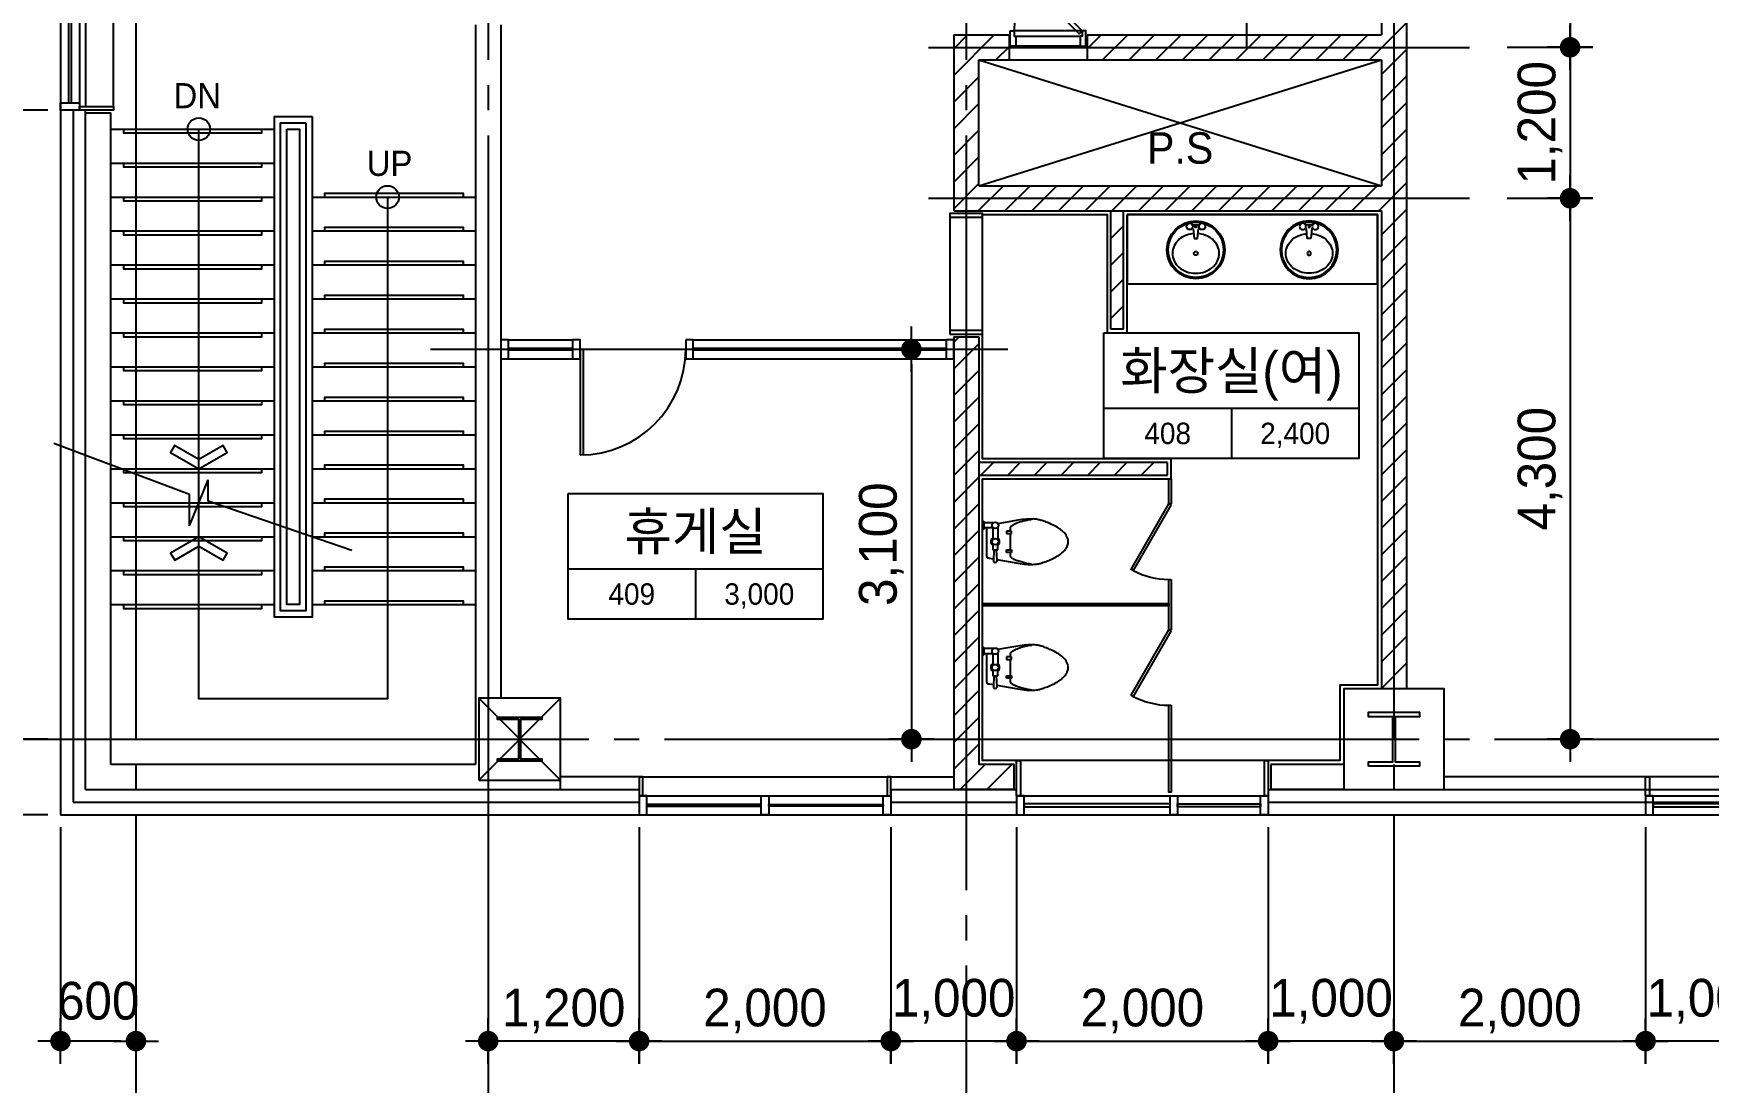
# Model space of a CAD drawing. Extents: x 14243673 to 14321835, y -1804798 to -1750552.
# Drawn here: x 14250859 to 14264173, y -1794278 to -1785939 of the extents above; entities that cross this region are included whole.
import ezdxf
from ezdxf.enums import TextEntityAlignment as Align

# ---------------------------------------------------------------- set-up
doc = ezdxf.new("R2010")
doc.units = 0
doc.header["$LTSCALE"] = 100
doc.header["$MEASUREMENT"] = 0
doc.header["$PDSIZE"] = -10
doc.linetypes.add('CEN', pattern=[66, 60, -2, 2, -2])
doc.layers.get('0').update_dxf_attribs({"linetype": 'CONTINUOUS'})
doc.layers.get('Defpoints').update_dxf_attribs({"linetype": 'CONTINUOUS'})
for name, color, linetype in [('0-내벽고정식', 7, 'CONTINUOUS'), ('8', 8, 'CONTINUOUS'), ('CEN', 1, 'CEN'), ('COL', 2, 'CONTINUOUS'), ('col2', 3, 'CONTINUOUS'), ('DIM', 7, 'CONTINUOUS'), ('EQP', 1, 'CONTINUOUS'), ('FIN', 5, 'CONTINUOUS'), ('HAT', 5, 'CONTINUOUS'), ('IN', 6, 'CONTINUOUS'), ('ST', 3, 'CONTINUOUS'), ('SYM', 7, 'CONTINUOUS'), ('TEXT', 2, 'CONTINUOUS'), ('TEXT1', 7, 'CONTINUOUS'), ('TITLE', 3, 'CONTINUOUS'), ('TO', 6, 'CONTINUOUS'), ('WALL', 2, 'CONTINUOUS'), ('WALL-1', 7, 'CONTINUOUS'), ('WALLBR', 3, 'CONTINUOUS'), ('WID', 4, 'CONTINUOUS'), ('WINE', 8, 'CONTINUOUS')]:
    doc.layers.add(name, color=color, linetype=linetype)
doc.styles.add('HY울를도M', font='HYWULM.TTF')
doc.styles.add('굴림', font='H2HDRM.TTF')
doc.dimstyles.new('DIM100', dxfattribs={"dimtxt": 300, "dimasz": 120, "dimexe": 1, "dimexo": 100, "dimgap": 60, "dimtad": 1, "dimdec": 4, "dimzin": 0, "dimdsep": 46, "dimlunit": 6, "dimtxsty": '굴림', "dimblk": 'DOTT', "dimcen": 0.09, "dimadec": 0, "dimazin": 0, "dimtfac": 1, "dimtdec": 4, "dimtofl": 0, "dimtmove": 2, "dimatfit": 2, "dimldrblk": 'DOTT', "dimfxl": 1, "dimtolj": 1, "dimtzin": 0, "dimarcsym": 0})
doc.dimstyles.new('DIM50', dxfattribs={"dimscale": 50, "dimtxt": 3, "dimasz": 1.2, "dimexe": 1, "dimexo": 1, "dimgap": 0.6, "dimtad": 1, "dimdec": 4, "dimzin": 0, "dimdsep": 46, "dimlunit": 6, "dimtxsty": '굴림', "dimblk": 'DOTT', "dimcen": 0.09, "dimadec": 0, "dimazin": 0, "dimtfac": 1, "dimtdec": 4, "dimtofl": 0, "dimtmove": 2, "dimatfit": 2, "dimldrblk": 'DOTT', "dimfxl": 1, "dimtolj": 1, "dimtzin": 0, "dimarcsym": 0})
pattern_1 = [(45, (1561426.7, -3035737.57), (-106.0660172, 106.0660172), [])]

# ---------------------------------------------------------------- blocks, each defined once
blk = doc.blocks.new('TT1')
at = {"layer": 'TEXT1'}
for p, q in [((-1013, -600), (1013, -600)), ((0, -600), (0, -1000))]:
    blk.add_line(p, q, dxfattribs=at)
blk.add_lwpolyline([(-1013, 0), (1013, 0), (1013, -1000), (-1013, -1000)], close=True, dxfattribs=at)
blk = doc.blocks.new('A$C6C934309')
at = {"layer": 'ST'}
for p, q in [((271.5, 860.5), (0, 1579.2)), ((436.3, 860.5), (193.1, 760.5)), ((436.3, 860.5), (271.5, 860.5)), ((305.9, 760.5), (193.1, 760.5)), ((567.6, 0), (305.9, 760.5))]:
    blk.add_line(p, q, dxfattribs=at)
blk = doc.blocks.new('aw-1000-300')
at = {"layer": 'WID', "color": 8}
for p, q in [((970, 300), (0, 300)), ((0, 150), (1000, 150)), ((0, 0), (1000, 0))]:
    blk.add_line(p, q, dxfattribs=at)
at = {"layer": 'WID'}
for points in [[(0, 300), (30, 300), (30, 150), (0, 150)], [(970, 300), (1000, 300), (1000, 150), (970, 150)], [(60, 150), (0, 150), (0, 0), (60, 0)], [(940, 150), (1000, 150), (1000, 0), (940, 0)], [(60, 63), (940, 63), (940, 87), (60, 87)]]:
    blk.add_lwpolyline(points, close=True, dxfattribs=at)
blk = doc.blocks.new('DOTT')
for p, q in [((0, 1.5), (0, -1.5)), ((-1.5, 0), (1.5, 0))]:
    blk.add_line(p, q)
at = {"color": 6, "const_width": 0.68}
blk.add_lwpolyline([(-0.34, 0, 1), (0.34, 0, 1)], format="xyb", close=True, dxfattribs=at)
blk = doc.blocks.new('*D75')
at = {"layer": 'Defpoints', "color": 0, "lineweight": -3, "ltscale": 3}
for p in [(14258673, -1792149), (14260673, -1792149), (14260673, -1793949)]:
    blk.add_point(p, dxfattribs=at)
at = {"layer": 'DIM', "color": 7, "lineweight": -2, "ltscale": 3}
for p, q in [((14258673, -1792249), (14258673, -1793950)), ((14260673, -1792249), (14260673, -1793950)), ((14258793, -1793949), (14260553, -1793949))]:
    blk.add_line(p, q, dxfattribs=at)
at = {"layer": 'DIM', "color": 7, "lineweight": -2, "ltscale": 3, "xscale": 120, "yscale": 120, "zscale": 120, "rotation": 180}
blk.add_blockref('DOTT', (14258673, -1793949), dxfattribs=at)
at = {"layer": 'DIM', "color": 7, "lineweight": -2, "ltscale": 3, "xscale": 120, "yscale": 120, "zscale": 120}
blk.add_blockref('DOTT', (14260673, -1793949), dxfattribs=at)
at = {"layer": 'DIM', "color": 3, "ltscale": 3, "insert": (14259673, -1793710), "char_height": 300, "attachment_point": 5, "style": '굴림'}
blk.add_mtext('\\A1;2,000', dxfattribs=at)
blk = doc.blocks.new('*D76')
at = {"layer": 'Defpoints', "color": 0, "lineweight": -3, "ltscale": 3}
for p in [(14251073, -1792149), (14251673, -1792149), (14251073, -1793949)]:
    blk.add_point(p, dxfattribs=at)
at = {"layer": 'DIM', "color": 7, "lineweight": -2, "ltscale": 3}
for p, q in [((14251073, -1792249), (14251073, -1793950)), ((14251673, -1792249), (14251673, -1793950)), ((14251553, -1793949), (14251193, -1793949))]:
    blk.add_line(p, q, dxfattribs=at)
at = {"layer": 'DIM', "color": 7, "lineweight": -2, "ltscale": 3, "xscale": 120, "yscale": 120, "zscale": 120, "rotation": 180}
blk.add_blockref('DOTT', (14251073, -1793949), dxfattribs=at)
at = {"layer": 'DIM', "color": 7, "lineweight": -2, "ltscale": 3, "xscale": 120, "yscale": 120, "zscale": 120}
blk.add_blockref('DOTT', (14251673, -1793949), dxfattribs=at)
at = {"layer": 'DIM', "color": 3, "ltscale": 3, "insert": (14251373, -1793630), "char_height": 300, "attachment_point": 5, "style": '굴림'}
blk.add_mtext('\\A1;600', dxfattribs=at)
blk = doc.blocks.new('*D77')
at = {"layer": 'Defpoints', "color": 0, "lineweight": -3, "ltscale": 3}
for p in [(14260673, -1792149), (14261673, -1792149), (14260673, -1793949)]:
    blk.add_point(p, dxfattribs=at)
at = {"layer": 'DIM', "color": 7, "lineweight": -2, "ltscale": 3}
for p, q in [((14260673, -1792249), (14260673, -1793950)), ((14261673, -1792249), (14261673, -1793950)), ((14261553, -1793949), (14260793, -1793949))]:
    blk.add_line(p, q, dxfattribs=at)
at = {"layer": 'DIM', "color": 7, "lineweight": -2, "ltscale": 3, "xscale": 120, "yscale": 120, "zscale": 120, "rotation": 180}
blk.add_blockref('DOTT', (14260673, -1793949), dxfattribs=at)
at = {"layer": 'DIM', "color": 7, "lineweight": -2, "ltscale": 3, "xscale": 120, "yscale": 120, "zscale": 120}
blk.add_blockref('DOTT', (14261673, -1793949), dxfattribs=at)
at = {"layer": 'DIM', "color": 3, "ltscale": 3, "insert": (14261173, -1793632), "char_height": 300, "attachment_point": 5, "style": '굴림'}
blk.add_mtext('\\A1;1,000', dxfattribs=at)
blk = doc.blocks.new('*D78')
at = {"layer": 'Defpoints', "color": 0, "lineweight": -3, "ltscale": 3}
for p in [(14255673, -1792149), (14257673, -1792149), (14257673, -1793949)]:
    blk.add_point(p, dxfattribs=at)
at = {"layer": 'DIM', "color": 7, "lineweight": -2, "ltscale": 3}
for p, q in [((14255673, -1792249), (14255673, -1793950)), ((14257673, -1792249), (14257673, -1793950)), ((14255793, -1793949), (14257553, -1793949))]:
    blk.add_line(p, q, dxfattribs=at)
at = {"layer": 'DIM', "color": 7, "lineweight": -2, "ltscale": 3, "xscale": 120, "yscale": 120, "zscale": 120, "rotation": 180}
blk.add_blockref('DOTT', (14255673, -1793949), dxfattribs=at)
at = {"layer": 'DIM', "color": 7, "lineweight": -2, "ltscale": 3, "xscale": 120, "yscale": 120, "zscale": 120}
blk.add_blockref('DOTT', (14257673, -1793949), dxfattribs=at)
at = {"layer": 'DIM', "color": 3, "ltscale": 3, "insert": (14256673, -1793710), "char_height": 300, "attachment_point": 5, "style": '굴림'}
blk.add_mtext('\\A1;2,000', dxfattribs=at)
blk = doc.blocks.new('*D79')
at = {"layer": 'Defpoints', "color": 0, "lineweight": -3, "ltscale": 3}
for p in [(14257673, -1792149), (14258673, -1792149), (14257673, -1793949)]:
    blk.add_point(p, dxfattribs=at)
at = {"layer": 'DIM', "color": 7, "lineweight": -2, "ltscale": 3}
for p, q in [((14257673, -1792249), (14257673, -1793950)), ((14258673, -1792249), (14258673, -1793950)), ((14258553, -1793949), (14257793, -1793949))]:
    blk.add_line(p, q, dxfattribs=at)
at = {"layer": 'DIM', "color": 7, "lineweight": -2, "ltscale": 3, "xscale": 120, "yscale": 120, "zscale": 120, "rotation": 180}
blk.add_blockref('DOTT', (14257673, -1793949), dxfattribs=at)
at = {"layer": 'DIM', "color": 7, "lineweight": -2, "ltscale": 3, "xscale": 120, "yscale": 120, "zscale": 120}
blk.add_blockref('DOTT', (14258673, -1793949), dxfattribs=at)
at = {"layer": 'DIM', "color": 3, "ltscale": 3, "insert": (14258173, -1793632), "char_height": 300, "attachment_point": 5, "style": '굴림'}
blk.add_mtext('\\A1;1,000', dxfattribs=at)
blk = doc.blocks.new('*D80')
at = {"layer": 'Defpoints', "color": 0, "lineweight": -3, "ltscale": 3}
for p in [(14254473, -1792149), (14255673, -1792149), (14254473, -1793949)]:
    blk.add_point(p, dxfattribs=at)
at = {"layer": 'DIM', "color": 7, "lineweight": -2, "ltscale": 3}
for p, q in [((14254473, -1792249), (14254473, -1793950)), ((14255673, -1792249), (14255673, -1793950)), ((14255553, -1793949), (14254593, -1793949))]:
    blk.add_line(p, q, dxfattribs=at)
at = {"layer": 'DIM', "color": 7, "lineweight": -2, "ltscale": 3, "xscale": 120, "yscale": 120, "zscale": 120, "rotation": 180}
blk.add_blockref('DOTT', (14254473, -1793949), dxfattribs=at)
at = {"layer": 'DIM', "color": 7, "lineweight": -2, "ltscale": 3, "xscale": 120, "yscale": 120, "zscale": 120}
blk.add_blockref('DOTT', (14255673, -1793949), dxfattribs=at)
at = {"layer": 'DIM', "color": 3, "ltscale": 3, "insert": (14255073, -1793710), "char_height": 300, "attachment_point": 5, "style": '굴림'}
blk.add_mtext('\\A1;1,200', dxfattribs=at)
blk = doc.blocks.new('*D85')
at = {"layer": 'Defpoints', "color": 0, "lineweight": -3, "ltscale": 3}
for p in [(14261673, -1792149), (14263673, -1792149), (14263673, -1793949)]:
    blk.add_point(p, dxfattribs=at)
at = {"layer": 'DIM', "color": 7, "lineweight": -2, "ltscale": 3}
for p, q in [((14261673, -1792249), (14261673, -1793950)), ((14263673, -1792249), (14263673, -1793950)), ((14261793, -1793949), (14263553, -1793949))]:
    blk.add_line(p, q, dxfattribs=at)
at = {"layer": 'DIM', "color": 7, "lineweight": -2, "ltscale": 3, "xscale": 120, "yscale": 120, "zscale": 120, "rotation": 180}
blk.add_blockref('DOTT', (14261673, -1793949), dxfattribs=at)
at = {"layer": 'DIM', "color": 7, "lineweight": -2, "ltscale": 3, "xscale": 120, "yscale": 120, "zscale": 120}
blk.add_blockref('DOTT', (14263673, -1793949), dxfattribs=at)
at = {"layer": 'DIM', "color": 3, "ltscale": 3, "insert": (14262673, -1793710), "char_height": 300, "attachment_point": 5, "style": '굴림'}
blk.add_mtext('\\A1;2,000', dxfattribs=at)
blk = doc.blocks.new('*D86')
at = {"layer": 'Defpoints', "color": 0, "lineweight": -3, "ltscale": 3}
for p in [(14263673, -1792149), (14264673, -1792149), (14263673, -1793949)]:
    blk.add_point(p, dxfattribs=at)
at = {"layer": 'DIM', "color": 7, "lineweight": -2, "ltscale": 3}
for p, q in [((14263673, -1792249), (14263673, -1793950)), ((14264673, -1792249), (14264673, -1793950)), ((14264553, -1793949), (14263793, -1793949))]:
    blk.add_line(p, q, dxfattribs=at)
at = {"layer": 'DIM', "color": 7, "lineweight": -2, "ltscale": 3, "xscale": 120, "yscale": 120, "zscale": 120, "rotation": 180}
blk.add_blockref('DOTT', (14263673, -1793949), dxfattribs=at)
at = {"layer": 'DIM', "color": 7, "lineweight": -2, "ltscale": 3, "xscale": 120, "yscale": 120, "zscale": 120}
blk.add_blockref('DOTT', (14264673, -1793949), dxfattribs=at)
at = {"layer": 'DIM', "color": 3, "ltscale": 3, "insert": (14264173, -1793632), "char_height": 300, "attachment_point": 5, "style": '굴림'}
blk.add_mtext('\\A1;1,000', dxfattribs=at)
blk = doc.blocks.new('*D128')
at = {"layer": 'Defpoints', "color": 0, "lineweight": -3, "ltscale": 3}
for p in [(14250073, -1791549), (14251073, -1791549), (14251073, -1792149)]:
    blk.add_point(p, dxfattribs=at)
at = {"layer": 'DIM', "color": 7, "lineweight": -2, "ltscale": 3}
for p, q in [((14250973, -1791549), (14250072, -1791549)), ((14250073, -1792029), (14250073, -1791669)), ((14250973, -1792149), (14250072, -1792149))]:
    blk.add_line(p, q, dxfattribs=at)
at = {"layer": 'DIM', "color": 7, "lineweight": -2, "ltscale": 3, "xscale": 120, "yscale": 120, "zscale": 120}
for p, rotation in [((14250073, -1791549), 90), ((14250073, -1792149), 270)]:
    blk.add_blockref('DOTT', p, dxfattribs=dict(at, rotation=rotation))
at = {"layer": 'DIM', "color": 3, "ltscale": 3, "insert": (14249790, -1792130), "char_height": 300, "attachment_point": 5, "rotation": 90, "style": '굴림'}
blk.add_mtext('\\A1;600', dxfattribs=at)
blk = doc.blocks.new('*D130')
at = {"layer": 'Defpoints', "color": 0, "lineweight": -3, "ltscale": 3}
for p in [(14250073, -1785549), (14251073, -1785549), (14251073, -1786549)]:
    blk.add_point(p, dxfattribs=at)
at = {"layer": 'DIM', "color": 7, "lineweight": -2, "ltscale": 3}
for p, q in [((14250973, -1785549), (14250072, -1785549)), ((14250073, -1786429), (14250073, -1785669)), ((14250973, -1786549), (14250072, -1786549))]:
    blk.add_line(p, q, dxfattribs=at)
at = {"layer": 'DIM', "color": 7, "lineweight": -2, "ltscale": 3, "xscale": 120, "yscale": 120, "zscale": 120}
for p, rotation in [((14250073, -1785549), 90), ((14250073, -1786549), 270)]:
    blk.add_blockref('DOTT', p, dxfattribs=dict(at, rotation=rotation))
at = {"layer": 'DIM', "color": 3, "ltscale": 3, "insert": (14249804, -1786049), "char_height": 300, "attachment_point": 5, "rotation": 90, "style": '굴림'}
blk.add_mtext('\\A1;1,000', dxfattribs=at)
blk = doc.blocks.new('*D153')
at = {"layer": 'Defpoints', "color": 0, "lineweight": -3}
for p in [(14262273, -1780649), (14262273, -1786049), (14263073, -1786049)]:
    blk.add_point(p, dxfattribs=at)
at = {"layer": 'DIM', "color": 7, "lineweight": -2}
for p, q in [((14262573, -1780649), (14263173, -1780649)), ((14263073, -1780769), (14263073, -1785929)), ((14262573, -1786049), (14263173, -1786049))]:
    blk.add_line(p, q, dxfattribs=at)
at = {"layer": 'DIM', "color": 7, "lineweight": -2, "xscale": 120, "yscale": 120, "zscale": 120}
for p, rotation in [((14263073, -1780649), 90), ((14263073, -1786049), 270)]:
    blk.add_blockref('DOTT', p, dxfattribs=dict(at, rotation=rotation))
at = {"layer": 'DIM', "color": 3, "insert": (14262835, -1783349), "char_height": 300, "attachment_point": 5, "rotation": 90, "style": '굴림'}
blk.add_mtext('\\A1;5,400', dxfattribs=at)
blk = doc.blocks.new('*D154')
at = {"layer": 'Defpoints', "color": 0, "lineweight": -3}
for p in [(14262273, -1786049), (14262273, -1787249), (14263073, -1787249)]:
    blk.add_point(p, dxfattribs=at)
at = {"layer": 'DIM', "color": 7, "lineweight": -2}
for p, q in [((14262573, -1786049), (14263173, -1786049)), ((14263073, -1786169), (14263073, -1787129)), ((14262573, -1787249), (14263173, -1787249))]:
    blk.add_line(p, q, dxfattribs=at)
at = {"layer": 'DIM', "color": 7, "lineweight": -2, "xscale": 120, "yscale": 120, "zscale": 120}
for p, rotation in [((14263073, -1786049), 90), ((14263073, -1787249), 270)]:
    blk.add_blockref('DOTT', p, dxfattribs=dict(at, rotation=rotation))
at = {"layer": 'DIM', "color": 3, "insert": (14262834, -1786649), "char_height": 300, "attachment_point": 5, "rotation": 90, "style": '굴림'}
blk.add_mtext('\\A1;1,200', dxfattribs=at)
blk = doc.blocks.new('*D155')
at = {"layer": 'Defpoints', "color": 0, "lineweight": -3}
for p in [(14262273, -1787249), (14262273, -1791549), (14263073, -1791549)]:
    blk.add_point(p, dxfattribs=at)
at = {"layer": 'DIM', "color": 7, "lineweight": -2}
for p, q in [((14262573, -1787249), (14263173, -1787249)), ((14263073, -1787369), (14263073, -1791429)), ((14262573, -1791549), (14263173, -1791549))]:
    blk.add_line(p, q, dxfattribs=at)
at = {"layer": 'DIM', "color": 7, "lineweight": -2, "xscale": 120, "yscale": 120, "zscale": 120}
for p, rotation in [((14263073, -1787249), 90), ((14263073, -1791549), 270)]:
    blk.add_blockref('DOTT', p, dxfattribs=dict(at, rotation=rotation))
at = {"layer": 'DIM', "color": 3, "insert": (14262834, -1789399), "char_height": 300, "attachment_point": 5, "rotation": 90, "style": '굴림'}
blk.add_mtext('\\A1;4,300', dxfattribs=at)
blk = doc.blocks.new('001')
at = {"layer": 'EQP'}
for p, q in [((0, 165), (10, 160)), ((10, 160), (10, 100)), ((85, 150), (10, 150)), ((280, 170), (122, 142)), ((10, 100), (0, 95)), ((85, 110), (10, 110)), ((80, 115), (80, 15)), ((120, 115), (120, 15)), ((190, 85), (190, 65)), ((230, 85), (190, 85)), ((190, 65), (230, 65)), ((220, 115), (220, 85)), ((220, 65), (220, 0)), ((220, 0), (220, -65)), ((230, 65), (230, 85)), ((80, -15), (80, -65)), ((80, -65), (120, -65)), ((120, -65), (120, -15)), ((190, -85), (190, -65)), ((190, -65), (230, -65)), ((230, -85), (190, -85)), ((220, -85), (220, -115)), ((230, -65), (230, -85))]:
    blk.add_line(p, q, dxfattribs=at)
for points in [[(31, 110, 0.018932), (30, 75), (30, 0), (30, -75, 0.024922), (32, -121, 0.25497), (35, -125, 0.056948), (39, -127, 0.016043), (55, -130), (86, -136)], [(90, -65), (85, -150, 1.060552), (115, -150), (110, -65)], [(114, -141), (280, -170, 0.022182), (348, -179, 0.0294), (400, -180, 0.029565), (436, -177, 0.035314), (465, -170, 0.006976), (477, -166, 0.004694), (495, -160, 0.019426), (536, -144, 0.015468), (585, -120, 0.040875), (615, -101, 0.036447), (645, -75, 0.04843), (665, -50, 0.068612), (675, -30, 0.037226), (679, -14, 0.041311), (680, 0, 0.041311)]]:
    blk.add_lwpolyline(points, format="xyb", dxfattribs=at)
for centre in [(100, 130), (100, 0)]:
    blk.add_circle(centre, 25, dxfattribs=at)
for centre, radius, start, end in [((474, -283), 475, 116.5651, 119.5675), ((397, -129), 303, 112.8053, 116.5651), ((412, -593), 775, 94.7636, 99.8466), ((371, -66), 234, 105.9454, 112.8053), ((471, -417), 599, 101.6565, 105.9454), ((385, -261), 441, 88.0277, 94.7636), ((418, -160), 337, 94.3987, 101.6565), ((390, -123), 304, 81.2538, 88.0277), ((403, -34), 213, 73.1639, 81.2538), ((333, -266), 456, 71.5651, 73.1639), ((159, -789), 1007, 70.4892, 71.5651), ((307, -370), 562, 66.0375, 70.4892), ((175, -667), 887, 62.4927, 66.0375), ((100, 0), 35, 124.8499, 235.1501), ((100, 0), 35, 304.8499, 55.1501), ((224, 115), 3.54, 126.8699, 180), ((326, -22), 174, 119.5675, 126.8699), ((485, -73), 217, 53.1301, 62.4927), ((451, -117), 273, 44.7808, 53.1301), ((528, -41), 165, 33.6901, 44.7808), ((596, 4), 82.6, 17.9901, 33.6901), ((572, -3), 108, 9.4623, 17.9901), ((592, 0), 87.7, 0, 9.4623), ((232, -115), 12.3, 180, 225), ((262, -85), 54.8, 225, 245.9278), ((359, 131), 291, 245.9278, 249.444), ((454, 386), 564, 249.444, 251.9714), ((609, 862), 1064, 251.9714, 254.0546), ((544, 635), 828, 254.0546, 256.4166), ((407, 67), 244, 256.4166, 265.6013)]:
    blk.add_arc(centre, radius, start, end, dxfattribs=at)
blk = doc.blocks.new('2LAVA01', base_point=(376, 233))
at = {"color": 0}
for p, q in [((346, 203), (405, 203)), ((346, 175), (349, 175)), ((354, 170), (362, 94)), ((390, 94), (397, 170)), ((402, 175), (405, 175)), ((362, 94), (390, 94))]:
    blk.add_line(p, q, dxfattribs=at)
blk.add_lwpolyline([(358, 132, 0.064435), (303, 121, 0.091719), (244, 87, 0.103599), (203, 34, 0.113912), (190, -25, 0.113912), (203, -84, 0.103599), (244, -137, 0.091719), (303, -171, 0.084785), (376, -183, 0.084785), (448, -171, 0.091719), (507, -137, 0.103599), (548, -84, 0.113912), (562, -25, 0.113912), (548, 34, 0.103599), (507, 87, 0.091719), (448, 121, 0.064435), (393, 132, 0.084785)], format="xyb", dxfattribs=at)
for centre, radius in [((376, 3), 230), ((376, 3), 220), ((326, 189), 25), ((376, 189), 8), ((426, 189), 25), ((376, -25), 15)]:
    blk.add_circle(centre, radius, dxfattribs=at)
for centre, start, end in [((349, 170), 5.3909, 90), ((402, 170), 90, 174.6091)]:
    blk.add_arc(centre, 5, start, end, dxfattribs=at)
blk = doc.blocks.new('D600')
at = {"layer": 'WID'}
for p, q in [((120, -270), (120, 270)), ((0, -255), (0, 255)), ((80, 255), (80, -255))]:
    blk.add_line(p, q, dxfattribs=at)
for points in [[(90, 300), (120, 300), (120, 270), (80, 270), (80, 255), (0, 255), (0, 270), (0, 270), (0, 300), (90, 300)], [(120, -270), (97, -247), (478, 135), (502, 112)], [(90, -300), (120, -300), (120, -270), (80, -270), (80, -255), (0, -255), (0, -270), (0, -270), (0, -300), (90, -300)]]:
    blk.add_lwpolyline(points, dxfattribs=at)
blk.add_lwpolyline([(120, -270), (502, 112, 0.198912), (120, 270, 0.198912)], format="xyb", dxfattribs=at)
blk = doc.blocks.new('*D166')
at = {"layer": 'Defpoints', "color": 0, "lineweight": -3}
for p in [(14257907, -1788449), (14257837, -1791549), (14257994, -1791549)]:
    blk.add_point(p, dxfattribs=at)
at = {"layer": 'DIM', "color": 7, "lineweight": -2}
for p, q in [((14257607, -1788449), (14257737, -1788449)), ((14257837, -1788569), (14257837, -1791429)), ((14257694, -1791549), (14257737, -1791549))]:
    blk.add_line(p, q, dxfattribs=at)
at = {"layer": 'DIM', "color": 7, "lineweight": -2, "xscale": 120, "yscale": 120, "zscale": 120}
for p, rotation in [((14257837, -1788449), 90), ((14257837, -1791549), 270)]:
    blk.add_blockref('DOTT', p, dxfattribs=dict(at, rotation=rotation))
at = {"layer": 'DIM', "color": 3, "insert": (14257598, -1789999), "char_height": 300, "attachment_point": 5, "rotation": 90, "style": '굴림'}
blk.add_mtext('\\A1;3,100', dxfattribs=at)

msp = doc.modelspace()

# ---------------------------------------------------------------- hatches: boundary and pattern name
at = {"layer": 'HAT', "lineweight": -3, "ltscale": 200}
h = msp.add_hatch(dxfattribs=at)
h.set_pattern_fill('_USER,N', color=256, scale=150, angle=45, style=0, pattern_type=0)
h.set_pattern_definition(pattern_1)
h.paths.add_polyline_path([(14258093.21251, -1780549.19177), (14261773.21251, -1780549.19177), (14261773.21251, -1791149.19177), (14261573.21251, -1791149.19177), (14261573.21251, -1780749.19177), (14258093.21251, -1780749.19177)])
h = msp.add_hatch(dxfattribs=at)
h.set_pattern_fill('_USER,N', color=256, scale=150, angle=45, style=0, pattern_type=0)
h.set_pattern_definition(pattern_1)
h.paths.add_polyline_path([(14258173.21251, -1785949.19177), (14258613.21251, -1785949.19177), (14258613.21251, -1786149.19177), (14258373.21251, -1786149.19177), (14258373.21251, -1787149.19177), (14261573.21251, -1787149.19177), (14261573.21251, -1787349.19177), (14258173.21251, -1787349.19177)])
h = msp.add_hatch(dxfattribs=at)
h.set_pattern_fill('_USER,N', color=256, scale=150, angle=45, style=0, pattern_type=0)
h.set_pattern_definition(pattern_1)
h.paths.add_polyline_path([(14261573.21251, -1785949.19177), (14259233.21251, -1785949.19177), (14259233.21251, -1786149.19177), (14261573.21251, -1786149.19177)])
h = msp.add_hatch(dxfattribs=at)
h.set_pattern_fill('_USER,N', color=256, scale=150, angle=45, style=0, pattern_type=0)
h.set_pattern_definition(pattern_1)
h.paths.add_polyline_path([(14259423.21251, -1787349.19177), (14259523.21251, -1787349.19177), (14259523.21251, -1788289.19177), (14259423.21251, -1788289.19177)])
h = msp.add_hatch(dxfattribs=at)
h.set_pattern_fill('_USER,N', color=256, scale=150, angle=45, style=0, pattern_type=0)
h.set_pattern_definition(pattern_1)
h.paths.add_polyline_path([(14258173.21251, -1788349.19177), (14258373.21251, -1788349.19177), (14258373.21251, -1789349.19177), (14259873.21251, -1789349.19177), (14259873.21251, -1789449.19177), (14258373.21251, -1789449.19177), (14258373.21251, -1791749.19177), (14258653.21251, -1791749.19177), (14258653.21251, -1791949.19177), (14258173.21251, -1791949.19177)])

# ---------------------------------------------------------------- linework, layer by layer
at = {"layer": '0-내벽고정식'}
for p, q in [((14255673.21251, -1791849.19177), (14255048.21251, -1791849.19177)), ((14257673.21251, -1791849.19177), (14258173.21251, -1791849.19177)), ((14263673.21251, -1791849.19177), (14262073.21251, -1791849.19177))]:
    msp.add_line(p, q, dxfattribs=at)
at = {"layer": '8'}
for p, q in [((14258613.21251, -1786149.19177), (14259233.21251, -1786149.19177)), ((14260643.21251, -1791719.19177), (14258673.21251, -1791719.19177))]:
    msp.add_line(p, q, dxfattribs=at)
at = {"layer": '8', "ltscale": 3}
for p, q in [((14258143.21251, -1787399.19177), (14258143.21251, -1788299.19177)), ((14258403.21251, -1788299.19177), (14258403.21251, -1787399.19177))]:
    msp.add_line(p, q, dxfattribs=at)
at = {"layer": 'CEN', "linetype": 'CEN'}
for p, q in [((14251673.21251, -1759149.19177), (14251673.21251, -1799049.19177)), ((14251673.21251, -1759149.19177), (14251673.21251, -1799049.19177)), ((14261673.21251, -1759149.19177), (14261673.21251, -1799049.19177)), ((14254473.21251, -1780149.19177), (14254473.21251, -1799049.19177)), ((14258273.21251, -1780149.19177), (14258273.21251, -1799049.19177)), ((14260503.21251, -1786049.19177), (14260503.21251, -1784049.19177)), ((14257973.21251, -1786049.19177), (14262273.21251, -1786049.19177)), ((14258373.21251, -1787149.19177), (14261573.21251, -1786149.19177)), ((14258373.21251, -1786149.19177), (14261573.21251, -1787149.19177)), ((14257973.21251, -1787249.19177), (14262273.21251, -1787249.19177)), ((14254013.71891, -1788449.19177), (14258603.63146, -1788449.19177)), ((14249273.21251, -1791549.19177), (14313273.21251, -1791549.19177))]:
    msp.add_line(p, q, dxfattribs=at)
at = {"layer": 'COL'}
for p, q in [((14254373.21251, -1791749.19177), (14251473.21251, -1791749.19177)), ((14251273.21251, -1791949.19177), (14254373.21251, -1791949.19177))]:
    msp.add_line(p, q, dxfattribs=at)
for points in [[(14251273.21251, -1786569.19177), (14251473.21251, -1786569.19177)], [(14254373.21251, -1791949.19177), (14255048.21251, -1791949.19177), (14255048.21251, -1791224.19177), (14254573.21251, -1791224.19177)]]:
    msp.add_lwpolyline(points, dxfattribs=at)
msp.add_lwpolyline([(14262073.21251, -1791949.19177), (14262073.21251, -1791149.19177), (14261273.21251, -1791149.19177), (14261273.21251, -1791949.19177)], close=True, dxfattribs=at)
at = {"layer": 'col2'}
for points in [[(14261469.71251, -1791763.19177), (14261469.71251, -1791728.19177), (14261663.21251, -1791728.19177), (14261663.21251, -1791370.19177), (14261469.71251, -1791370.19177), (14261469.71251, -1791335.19177), (14261876.71251, -1791335.19177), (14261876.71251, -1791370.19177), (14261683.21251, -1791370.19177), (14261683.21251, -1791728.19177), (14261876.71251, -1791728.19177), (14261876.71251, -1791763.19177)], [(14254548.21251, -1791724.19177), (14254548.21251, -1791705.19177), (14254717.21251, -1791705.19177), (14254717.21251, -1791393.19177), (14254548.21251, -1791393.19177), (14254548.21251, -1791374.19177), (14254898.21251, -1791374.19177), (14254898.21251, -1791393.19177), (14254729.21251, -1791393.19177), (14254729.21251, -1791705.19177), (14254898.21251, -1791705.19177), (14254898.21251, -1791724.19177)]]:
    msp.add_lwpolyline(points, close=True, dxfattribs=at)
at = {"layer": 'Defpoints'}
for p, q in [((14254398.21251, -1791874.19177), (14255048.21251, -1791224.19177)), ((14255048.21251, -1791874.19177), (14254398.21251, -1791224.19177))]:
    msp.add_line(p, q, dxfattribs=at)
msp.add_lwpolyline([(14254398.21251, -1791874.19177), (14255048.21251, -1791874.19177), (14255048.21251, -1791224.19177), (14254398.21251, -1791224.19177)], close=True, dxfattribs=at)
at = {"layer": 'FIN'}
msp.add_lwpolyline([(14259553.21251, -1787379.19177), (14261543.21251, -1787379.19177), (14261543.21251, -1789319.19177), (14261543.21251, -1789319.19177), (14261543.21251, -1789479.19177), (14261543.21251, -1789479.19177), (14261543.21251, -1791119.19177), (14261243.21251, -1791119.19177), (14261243.21251, -1791719.19177), (14258403.21251, -1791719.19177), (14258403.21251, -1789479.19177), (14259903.21251, -1789479.19177), (14259903.21251, -1789319.19177), (14258403.21251, -1789319.19177), (14258403.21251, -1787379.19177), (14259393.21251, -1787379.19177), (14259393.21251, -1788319.19177), (14259553.21251, -1788319.19177)], close=True, dxfattribs=at)
at = {"layer": 'ST', "color": 4}
for p, q in [((14251473.21251, -1786699.19177), (14252773.21251, -1786699.19177)), ((14251473.21251, -1786969.19177), (14252773.21251, -1786969.19177)), ((14251473.21251, -1787239.19177), (14252773.21251, -1787239.19177)), ((14253073.21251, -1787239.19177), (14254373.21251, -1787239.19177)), ((14251473.21251, -1787509.19177), (14252773.21251, -1787509.19177)), ((14253073.21251, -1787509.19177), (14254373.21251, -1787509.19177)), ((14251473.21251, -1787779.19177), (14252773.21251, -1787779.19177)), ((14253073.21251, -1787779.19177), (14254373.21251, -1787779.19177)), ((14251473.21251, -1788049.19177), (14252773.21251, -1788049.19177)), ((14253073.21251, -1788049.19177), (14254373.21251, -1788049.19177)), ((14251473.21251, -1788319.19177), (14252773.21251, -1788319.19177)), ((14253073.21251, -1788319.19177), (14254373.21251, -1788319.19177)), ((14251473.21251, -1788589.19177), (14252773.21251, -1788589.19177)), ((14253073.21251, -1788589.19177), (14254373.21251, -1788589.19177)), ((14251473.21251, -1788859.19177), (14252773.21251, -1788859.19177)), ((14253073.21251, -1788859.19177), (14254373.21251, -1788859.19177)), ((14251473.21251, -1789129.19177), (14252773.21251, -1789129.19177)), ((14253073.21251, -1789129.19177), (14254373.21251, -1789129.19177)), ((14251473.21251, -1789399.19177), (14252773.21251, -1789399.19177)), ((14253073.21251, -1789399.19177), (14254373.21251, -1789399.19177)), ((14251473.21251, -1789669.19177), (14252773.21251, -1789669.19177)), ((14253073.21251, -1789669.19177), (14254373.21251, -1789669.19177)), ((14251473.21251, -1789939.19177), (14252773.21251, -1789939.19177)), ((14253073.21251, -1789939.19177), (14254373.21251, -1789939.19177)), ((14251473.21251, -1790209.19177), (14252773.21251, -1790209.19177)), ((14253073.21251, -1790209.19177), (14254373.21251, -1790209.19177)), ((14251473.21251, -1790479.19177), (14252773.21251, -1790479.19177)), ((14253073.21251, -1790479.19177), (14254373.21251, -1790479.19177))]:
    msp.add_line(p, q, dxfattribs=at)
for points in [[(14253073.21251, -1786599.19177), (14253073.21251, -1790579.19177), (14252773.21251, -1790579.19177), (14252773.21251, -1786599.19177), (14253073.21251, -1786599.19177)], [(14253023.21251, -1786649.19177), (14253023.21251, -1790529.19177), (14252823.21251, -1790529.19177), (14252823.21251, -1786649.19177), (14253023.21251, -1786649.19177)], [(14252873.21251, -1786699.19177), (14252973.21251, -1786699.19177), (14252973.21251, -1790479.19177), (14252873.21251, -1790479.19177), (14252873.21251, -1786699.19177)]]:
    msp.add_lwpolyline(points, dxfattribs=at)
at = {"layer": 'ST', "color": 8}
for points in [[(14251573.21251, -1786699.19177), (14251573.21251, -1786729.19177), (14252673.21251, -1786729.19177), (14252673.21251, -1786699.19177)], [(14251573.21251, -1786969.19177), (14251573.21251, -1786999.19177), (14252673.21251, -1786999.19177), (14252673.21251, -1786969.19177)], [(14253173.21251, -1787239.19177), (14253173.21251, -1787209.19177), (14254273.21251, -1787209.19177), (14254273.21251, -1787239.19177)], [(14251573.21251, -1787239.19177), (14251573.21251, -1787269.19177), (14252673.21251, -1787269.19177), (14252673.21251, -1787239.19177)], [(14253173.21251, -1787509.19177), (14253173.21251, -1787479.19177), (14254273.21251, -1787479.19177), (14254273.21251, -1787509.19177)], [(14251573.21251, -1787509.19177), (14251573.21251, -1787539.19177), (14252673.21251, -1787539.19177), (14252673.21251, -1787509.19177)], [(14253173.21251, -1787779.19177), (14253173.21251, -1787749.19177), (14254273.21251, -1787749.19177), (14254273.21251, -1787779.19177)], [(14251573.21251, -1787779.19177), (14251573.21251, -1787809.19177), (14252673.21251, -1787809.19177), (14252673.21251, -1787779.19177)], [(14253173.21251, -1788049.19177), (14253173.21251, -1788019.19177), (14254273.21251, -1788019.19177), (14254273.21251, -1788049.19177)], [(14251573.21251, -1788049.19177), (14251573.21251, -1788079.19177), (14252673.21251, -1788079.19177), (14252673.21251, -1788049.19177)], [(14253173.21251, -1788319.19177), (14253173.21251, -1788289.19177), (14254273.21251, -1788289.19177), (14254273.21251, -1788319.19177)], [(14251573.21251, -1788319.19177), (14251573.21251, -1788349.19177), (14252673.21251, -1788349.19177), (14252673.21251, -1788319.19177)], [(14251573.21251, -1788589.19177), (14251573.21251, -1788619.19177), (14252673.21251, -1788619.19177), (14252673.21251, -1788589.19177)], [(14253173.21251, -1788589.19177), (14253173.21251, -1788559.19177), (14254273.21251, -1788559.19177), (14254273.21251, -1788589.19177)], [(14251573.21251, -1788859.19177), (14251573.21251, -1788889.19177), (14252673.21251, -1788889.19177), (14252673.21251, -1788859.19177)], [(14253173.21251, -1788859.19177), (14253173.21251, -1788829.19177), (14254273.21251, -1788829.19177), (14254273.21251, -1788859.19177)], [(14251573.21251, -1789129.19177), (14251573.21251, -1789159.19177), (14252673.21251, -1789159.19177), (14252673.21251, -1789129.19177)], [(14253173.21251, -1789129.19177), (14253173.21251, -1789099.19177), (14254273.21251, -1789099.19177), (14254273.21251, -1789129.19177)], [(14251573.21251, -1789399.19177), (14251573.21251, -1789429.19177), (14252673.21251, -1789429.19177), (14252673.21251, -1789399.19177)], [(14253173.21251, -1789399.19177), (14253173.21251, -1789369.19177), (14254273.21251, -1789369.19177), (14254273.21251, -1789399.19177)], [(14251573.21251, -1789669.19177), (14251573.21251, -1789699.19177), (14252673.21251, -1789699.19177), (14252673.21251, -1789669.19177)], [(14253173.21251, -1789669.19177), (14253173.21251, -1789639.19177), (14254273.21251, -1789639.19177), (14254273.21251, -1789669.19177)], [(14251573.21251, -1789939.19177), (14251573.21251, -1789969.19177), (14252673.21251, -1789969.19177), (14252673.21251, -1789939.19177)], [(14253173.21251, -1789939.19177), (14253173.21251, -1789909.19177), (14254273.21251, -1789909.19177), (14254273.21251, -1789939.19177)], [(14251573.21251, -1790209.19177), (14251573.21251, -1790239.19177), (14252673.21251, -1790239.19177), (14252673.21251, -1790209.19177)], [(14253173.21251, -1790209.19177), (14253173.21251, -1790179.19177), (14254273.21251, -1790179.19177), (14254273.21251, -1790209.19177)], [(14251573.21251, -1790479.19177), (14251573.21251, -1790509.19177), (14252673.21251, -1790509.19177), (14252673.21251, -1790479.19177)], [(14253173.21251, -1790479.19177), (14253173.21251, -1790449.19177), (14254273.21251, -1790449.19177), (14254273.21251, -1790479.19177)]]:
    msp.add_lwpolyline(points, dxfattribs=at)
at = {"layer": 'SYM', "color": 4}
msp.add_lwpolyline([(14253673.21251, -1787239.19177), (14253673.21251, -1791229.19177), (14252173.21251, -1791229.19177), (14252173.21251, -1786699.19177)], dxfattribs=at)
for points in [[(14252173.21251, -1789399.19177), (14252397.9461, -1789269.44177), (14252365.6961, -1789213.58314), (14252172.78894, -1789324.95814), (14251979.88178, -1789213.58314), (14251947.63178, -1789269.44177)], [(14252173.21251, -1789939.19177), (14251948.47892, -1790068.94177), (14251980.72892, -1790124.80041), (14252173.63608, -1790013.42541), (14252366.54323, -1790124.80041), (14252398.79323, -1790068.94177)]]:
    msp.add_lwpolyline(points, close=True, dxfattribs=at)
for centre in [(14252173.21251, -1786699.19177), (14253673.21251, -1787239.19177)]:
    msp.add_circle(centre, 90, dxfattribs=at)
at = {"layer": 'TO'}
for points in [[(14259553.21251, -1787379.19177), (14259553.21251, -1787929.19177), (14261543.21251, -1787929.19177), (14261543.21251, -1787379.19177)], [(14259903.21251, -1789479.19177), (14259903.21251, -1789679.19177), (14259883.21251, -1789679.19177), (14259883.21251, -1789479.19177)], [(14259903.21251, -1790279.19177), (14259903.21251, -1790679.19177), (14259883.21251, -1790679.19177), (14259883.21251, -1790279.19177)], [(14259883.21251, -1790469.19177), (14259883.21251, -1790489.19177), (14258403.21251, -1790489.19177), (14258403.21251, -1790469.19177)], [(14259903.21251, -1791279.19177), (14259903.21251, -1791969.19177), (14259883.21251, -1791969.19177), (14259883.21251, -1791279.19177)]]:
    msp.add_lwpolyline(points, close=True, dxfattribs=at)
for points in [[(14259883.21251, -1789679.19177), (14259900.53302, -1789689.19177), (14259600.53302, -1790208.80702), (14259583.21251, -1790198.80702), (14259883.21251, -1789679.19177)], [(14259883.21251, -1790679.19177), (14259900.53302, -1790689.19177), (14259600.53302, -1791208.80702), (14259583.21251, -1791198.80702), (14259883.21251, -1790679.19177)]]:
    msp.add_lwpolyline(points, dxfattribs=at)
for centre in [(14259883.90544, -1789673.5673), (14259883.90544, -1790673.5673)]:
    msp.add_arc(centre, 605.62487, 242.101874402, 269.934444577, dxfattribs=at)
at = {"layer": 'WALL'}
for p, q in [((14254373.21251, -1785869.19177), (14254373.21251, -1791749.19177)), ((14254573.21251, -1785869.19177), (14254573.21251, -1791224.19177)), ((14251273.21251, -1791949.19177), (14251273.21251, -1786569.19177)), ((14251473.21251, -1791749.19177), (14251473.21251, -1786569.19177))]:
    msp.add_line(p, q, dxfattribs=at)
at = {"layer": 'WALL-1', "color": 4}
for p, q in [((14251273.21251, -1785579.19177), (14251273.21251, -1786519.19177)), ((14251073.21251, -1786549.19177), (14251073.21251, -1792149.19177)), ((14251173.21251, -1786549.19177), (14251173.21251, -1792049.19177)), ((14251273.21251, -1791949.19177), (14251273.21251, -1786549.19177)), ((14251273.21251, -1791949.19177), (14255673.21251, -1791949.19177)), ((14255673.21251, -1791949.19177), (14255673.21251, -1792149.19177)), ((14257673.21251, -1791949.19177), (14258673.21251, -1791949.19177)), ((14257673.21251, -1791949.19177), (14257673.21251, -1792149.19177)), ((14260673.21251, -1791949.19177), (14273673.21251, -1791949.19177)), ((14251073.21251, -1792149.19177), (14255673.21251, -1792149.19177)), ((14251173.21251, -1792049.19177), (14255673.21251, -1792049.19177)), ((14257673.21251, -1792049.19177), (14258673.21251, -1792049.19177)), ((14257673.21251, -1792149.19177), (14258673.21251, -1792149.19177)), ((14260673.21251, -1792049.19177), (14273673.21251, -1792049.19177)), ((14260673.21251, -1792149.19177), (14273673.21251, -1792149.19177))]:
    msp.add_line(p, q, dxfattribs=at)
at = {"layer": 'WALLBR'}
for p, q in [((14261773.21251, -1780549.19177), (14261773.21251, -1791149.19177)), ((14261573.21251, -1780749.19177), (14261573.21251, -1785949.19177)), ((14258173.21251, -1785949.19177), (14258613.21251, -1785949.19177)), ((14258173.21251, -1785949.19177), (14258173.21251, -1787349.19177)), ((14258613.21251, -1785949.19177), (14258613.21251, -1786149.19177)), ((14259233.21251, -1785949.19177), (14261573.21251, -1785949.19177)), ((14259233.21251, -1785949.19177), (14259233.21251, -1786149.19177)), ((14258373.21251, -1786149.19177), (14258613.21251, -1786149.19177)), ((14258373.21251, -1787149.19177), (14258373.21251, -1786149.19177)), ((14259233.21251, -1786149.19177), (14261573.21251, -1786149.19177)), ((14261573.21251, -1786149.19177), (14261573.21251, -1787149.19177)), ((14258373.21251, -1787149.19177), (14261573.21251, -1787149.19177)), ((14258173.21251, -1787349.19177), (14261573.21251, -1787349.19177)), ((14259423.21251, -1788289.19177), (14259423.21251, -1787349.19177)), ((14259523.21251, -1788289.19177), (14259523.21251, -1787349.19177)), ((14261573.21251, -1787349.19177), (14261573.21251, -1791149.19177)), ((14259523.21251, -1788289.19177), (14259423.21251, -1788289.19177)), ((14258173.21251, -1788349.19177), (14258173.21251, -1791949.15165)), ((14258173.21251, -1788349.19177), (14258373.21251, -1788349.19177)), ((14258373.21251, -1788349.19177), (14258373.21251, -1791749.19177)), ((14259873.21251, -1789349.19177), (14258373.21251, -1789349.19177)), ((14259873.21251, -1789449.19177), (14259873.21251, -1789349.19177)), ((14258373.21251, -1789449.19177), (14259873.21251, -1789449.19177)), ((14258653.21251, -1791749.19177), (14258373.21251, -1791749.19177)), ((14258653.21251, -1791949.19177), (14258653.21251, -1791749.19177)), ((14261273.21251, -1791749.19177), (14260693.21251, -1791749.19177)), ((14260693.21251, -1791749.19177), (14260693.21251, -1791949.19177)), ((14258653.21251, -1791949.19177), (14258173.21251, -1791949.19177)), ((14261273.21251, -1791949.19177), (14260693.21251, -1791949.19177))]:
    msp.add_line(p, q, dxfattribs=at)
at = {"layer": 'WID', "color": 8}
for p, q in [((14251073.21251, -1785549.19177), (14251073.21251, -1786549.19177)), ((14251223.21251, -1785549.19177), (14251223.21251, -1786549.19177)), ((14251493.21251, -1786519.19177), (14251493.21251, -1785549.19177))]:
    msp.add_line(p, q, dxfattribs=at)
at = {"layer": 'WID'}
for p, q in [((14255203.21251, -1788449.19177), (14255203.21251, -1789289.19177)), ((14255203.21251, -1788449.19177), (14255228.21251, -1788449.19177)), ((14255228.21251, -1788449.19177), (14255228.21251, -1789288.84449)), ((14258673.21251, -1791999.19177), (14260673.21251, -1791999.19177)), ((14258673.21251, -1792149.19177), (14260673.21251, -1792149.19177))]:
    msp.add_line(p, q, dxfattribs=at)
for points in [[(14251136.21251, -1785609.19177), (14251136.21251, -1786489.19177), (14251160.21251, -1786489.19177), (14251160.21251, -1785609.19177)], [(14251223.21251, -1786489.19177), (14251223.21251, -1786549.19177), (14251073.21251, -1786549.19177), (14251073.21251, -1786489.19177)], [(14251493.21251, -1786519.19177), (14251493.21251, -1786549.19177), (14251223.21251, -1786549.19177), (14251223.21251, -1786519.19177)], [(14258143.21251, -1787399.19177), (14258403.21251, -1787399.19177), (14258403.21251, -1787369.19177), (14258143.21251, -1787369.19177)], [(14254573.21251, -1788374.19177), (14254573.21251, -1788524.19177), (14254633.21251, -1788524.19177), (14254633.21251, -1788374.19177)], [(14255143.21251, -1788374.19177), (14255143.21251, -1788524.19177), (14255203.21251, -1788524.19177), (14255203.21251, -1788374.19177)], [(14256043.21251, -1788374.19177), (14256043.21251, -1788524.19177), (14256103.21251, -1788524.19177), (14256103.21251, -1788374.19177)], [(14258113.21251, -1788374.19177), (14258113.21251, -1788524.19177), (14258173.21251, -1788524.19177), (14258173.21251, -1788374.19177)], [(14258143.21251, -1788329.19177), (14258403.21251, -1788329.19177), (14258403.21251, -1788299.19177), (14258143.21251, -1788299.19177)], [(14258673.21251, -1791719.19177), (14258703.21251, -1791719.19177), (14258703.21251, -1791999.19177), (14258673.21251, -1791999.19177)], [(14260643.21251, -1791719.19177), (14260673.21251, -1791719.19177), (14260673.21251, -1791999.19177), (14260643.21251, -1791999.19177)], [(14255703.21251, -1791849.19177), (14255673.21251, -1791849.19177), (14255673.21251, -1791999.19177), (14255703.21251, -1791999.19177)], [(14257673.21251, -1791849.19177), (14257643.21251, -1791849.19177), (14257643.21251, -1791999.19177), (14257673.21251, -1791999.19177)], [(14255733.21251, -1791999.19177), (14255673.21251, -1791999.19177), (14255673.21251, -1792149.19177), (14255733.21251, -1792149.19177)], [(14256643.21251, -1791999.19177), (14256703.21251, -1791999.19177), (14256703.21251, -1792149.19177), (14256643.21251, -1792149.19177)], [(14257613.21251, -1791999.19177), (14257673.21251, -1791999.19177), (14257673.21251, -1792149.19177), (14257613.21251, -1792149.19177)], [(14258733.21251, -1791999.19177), (14258673.21251, -1791999.19177), (14258673.21251, -1792149.19177), (14258733.21251, -1792149.19177)], [(14259893.21251, -1791999.19177), (14259953.21251, -1791999.19177), (14259953.21251, -1792149.19177), (14259893.21251, -1792149.19177)], [(14260613.21251, -1791999.19177), (14260673.21251, -1791999.19177), (14260673.21251, -1792149.19177), (14260613.21251, -1792149.19177)], [(14255733.21251, -1792068.19177), (14255733.21251, -1792080.19177), (14256643.21251, -1792080.19096), (14256643.21251, -1792068.19096)], [(14257613.21251, -1792068.19177), (14257613.21251, -1792080.19177), (14256703.21251, -1792080.19096), (14256703.21251, -1792068.19096)], [(14258733.21251, -1792062.19177), (14258733.21251, -1792086.19177), (14259893.21251, -1792086.19096), (14259893.21251, -1792062.19096)], [(14260613.21251, -1792062.19177), (14260613.21251, -1792086.19177), (14259953.21251, -1792086.19096), (14259953.21251, -1792062.19096)]]:
    msp.add_lwpolyline(points, close=True, dxfattribs=at)
for points in [[(14255143.21251, -1788442.8317), (14254633.21251, -1788442.83392)], [(14254633.21251, -1788454.83392), (14255143.21251, -1788454.8317)], [(14258113.21251, -1788442.8317), (14256103.21251, -1788442.84315)], [(14256103.21251, -1788454.84315), (14258113.21251, -1788454.8317)]]:
    msp.add_lwpolyline(points, dxfattribs=at)
msp.add_arc((14255203.21251, -1788449.19177), 840, 270, 0, dxfattribs=at)
at = {"layer": 'WINE'}
for p, q in [((14254633.21251, -1788374.19177), (14255143.21251, -1788374.19177)), ((14256103.21251, -1788374.19177), (14258113.21251, -1788374.19177)), ((14254633.21251, -1788524.19177), (14255143.21251, -1788524.19177)), ((14256103.21251, -1788524.19177), (14258113.21251, -1788524.19177)), ((14255673.21251, -1791849.19177), (14257673.21251, -1791849.19177)), ((14255673.21251, -1791999.19177), (14257673.21251, -1791999.19177)), ((14255673.21251, -1792149.19177), (14257673.21251, -1792149.19177))]:
    msp.add_line(p, q, dxfattribs=at)

# ---------------------------------------------------------------- block references
at = {"color": 6}
msp.add_blockref('2LAVA01', (14260098.21251, -1787429.19177), dxfattribs=at)
at = {"color": 6, "xscale": -1}
msp.add_blockref('2LAVA01', (14260998.21251, -1787429.19177), dxfattribs=at)
at = {"layer": 'EQP'}
for p in [(14258403.39155, -1789979.19177), (14258403.39155, -1790979.19177)]:
    msp.add_blockref('001', p, dxfattribs=at)
at = {"layer": 'IN', "linetype": 'ByBlock', "extrusion": (0, 0, -1), "xscale": 1.5, "yscale": 1.5, "zscale": -1.5, "rotation": 270}
msp.add_blockref('A$C6C934309', (-14253388.90206, -1789197.16274), dxfattribs=at)
at = {"layer": 'TEXT1'}
for p in [(14260380.99747, -1788318.11055), (14256121.02394, -1789595.05868)]:
    msp.add_blockref('TT1', p, dxfattribs=at)
at = {"layer": 'WID', "rotation": 90}
msp.add_blockref('D600', (14258923.21251, -1786039.19177), dxfattribs=at)
at = {"layer": 'WID'}
msp.add_blockref('aw-1000-300', (14263673.21251, -1792149.19177), dxfattribs=at)

# ---------------------------------------------------------------- texts
at = {"layer": 'TEXT', "style": 'HY울를도M'}
msp.add_text('P.S', height=250, dxfattribs=at).set_placement((14259973.21251, -1786849.19177), align=Align.MIDDLE)
at = {"layer": 'TEXT1', "style": 'HY울를도M'}
for s, p in [('화장실(여)', (14260380.99747, -1788768.90063)), ('휴게실', (14256121.02394, -1790045.84876))]:
    msp.add_text(s, height=300, dxfattribs=at).set_placement(p, align=Align.CENTER)
at = {"layer": 'TEXT1', "color": 2, "style": 'HY울를도M'}
for s, p in [('408', (14259874.24951, -1789118.03055)), ('409', (14255614.27599, -1790394.97868))]:
    msp.add_text(s, height=170, dxfattribs=at).set_placement(p, align=Align.MIDDLE_CENTER)
at = {"layer": 'TEXT1', "style": 'HY울를도M'}
for s, p in [('2,400', (14260887.74543, -1789118.03055)), ('3,000', (14256627.7719, -1790394.97868))]:
    msp.add_text(s, height=170, dxfattribs=at).set_placement(p, align=Align.MIDDLE_CENTER)
at = {"layer": 'TITLE', "color": 4, "style": 'HY울를도M'}
for s, p in [('DN', (14251971.21784, -1786533.32474)), ('UP', (14253507.02184, -1787071.46808))]:
    msp.add_text(s, height=200, dxfattribs=at).set_placement(p)

# ---------------------------------------------------------------- dimensions: what is measured, and where the dimension line sits
at = {"layer": 'DIM'}
for base, p1, p2, picture, middle in [((14263073.21251, -1786049.19177), (14262273.21251, -1780649.19177), (14262273.21251, -1786049.19177), '*D153', (14262834.5442, -1783349.19177)), ((14263073.21251, -1787249.19177), (14262273.21251, -1786049.19177), (14262273.21251, -1787249.19177), '*D154', (14262834.17429, -1786649.19177)), ((14263073.21251, -1791549.19177), (14262273.21251, -1787249.19177), (14262273.21251, -1791549.19177), '*D155', (14262834.17429, -1789399.19177)), ((14257836.57, -1791549.19177), (14257906.56766, -1788449.19177), (14257993.70789, -1791549.19177), '*D166', (14257597.53178, -1789999.19177))]:
    dim = msp.add_linear_dim(base=base, p1=p1, p2=p2, angle=90, dimstyle='DIM50', override={"dimscale": 100, "dimexo": 3}, dxfattribs=at)
    dim.commit()
    dim.dimension.update_dxf_attribs({"geometry": picture, "text_midpoint": middle})
at = {"layer": 'DIM', "ltscale": 3}
for base, p1, p2, angle, picture, middle in [((14250073.21251, -1785549.19177), (14251073.21251, -1786549.19177), (14251073.21251, -1785549.19177), 90, '*D130', (14249803.5442, -1786049.19177)), ((14254473.21251, -1793949.19177), (14255673.21251, -1792149.19177), (14254473.21251, -1792149.19177), 180, '*D80', (14255073.21251, -1793710.15355))]:
    dim = msp.add_linear_dim(base=base, p1=p1, p2=p2, angle=angle, dimstyle='DIM100', dxfattribs=at)
    dim.commit()
    dim.dimension.update_dxf_attribs({"geometry": picture, "text_midpoint": middle})
for base, p1, p2, angle, picture, middle in [((14250073.21251, -1791549.19177), (14251073.21251, -1792149.19177), (14251073.21251, -1791549.19177), 90, '*D128', (14249789.50411, -1792130.32499)), ((14257673.21251, -1793949.19177), (14258673.21251, -1792149.19177), (14257673.21251, -1792149.19177), 180, '*D79', (14258173.21251, -1793632.23789)), ((14260673.21251, -1793949.19177), (14261673.21251, -1792149.19177), (14260673.21251, -1792149.19177), 180, '*D77', (14261173.21251, -1793632.23789)), ((14263673.21251, -1793949.19177), (14264673.21251, -1792149.19177), (14263673.21251, -1792149.19177), 180, '*D86', (14264173.21251, -1793632.23789))]:
    dim = msp.add_linear_dim(base=base, p1=p1, p2=p2, angle=angle, dimstyle='DIM100', dxfattribs=at)
    dim.commit()
    dim.dimension.update_dxf_attribs({"geometry": picture, "text_midpoint": middle, "dimtype": 128})
dim = msp.add_linear_dim(base=(14251073.21251, -1793949.19177), p1=(14251673.21251, -1792149.19177), p2=(14251073.21251, -1792149.19177), dimstyle='DIM100', dxfattribs=at)
dim.commit()
dim.dimension.update_dxf_attribs({"geometry": '*D76', "text_midpoint": (14251373.21251, -1793630.38269), "dimtype": 128})
for base, p1, p2, picture, middle in [((14257673.21251, -1793949.19177), (14255673.21251, -1792149.19177), (14257673.21251, -1792149.19177), '*D78', (14256673.21251, -1793710.15355)), ((14260673.21251, -1793949.19177), (14258673.21251, -1792149.19177), (14260673.21251, -1792149.19177), '*D75', (14259673.21251, -1793710.15355)), ((14263673.21251, -1793949.19177), (14261673.21251, -1792149.19177), (14263673.21251, -1792149.19177), '*D85', (14262673.21251, -1793710.15355))]:
    dim = msp.add_linear_dim(base=base, p1=p1, p2=p2, dimstyle='DIM100', dxfattribs=at)
    dim.commit()
    dim.dimension.update_dxf_attribs({"geometry": picture, "text_midpoint": middle})

doc.saveas('drawing.dxf')
